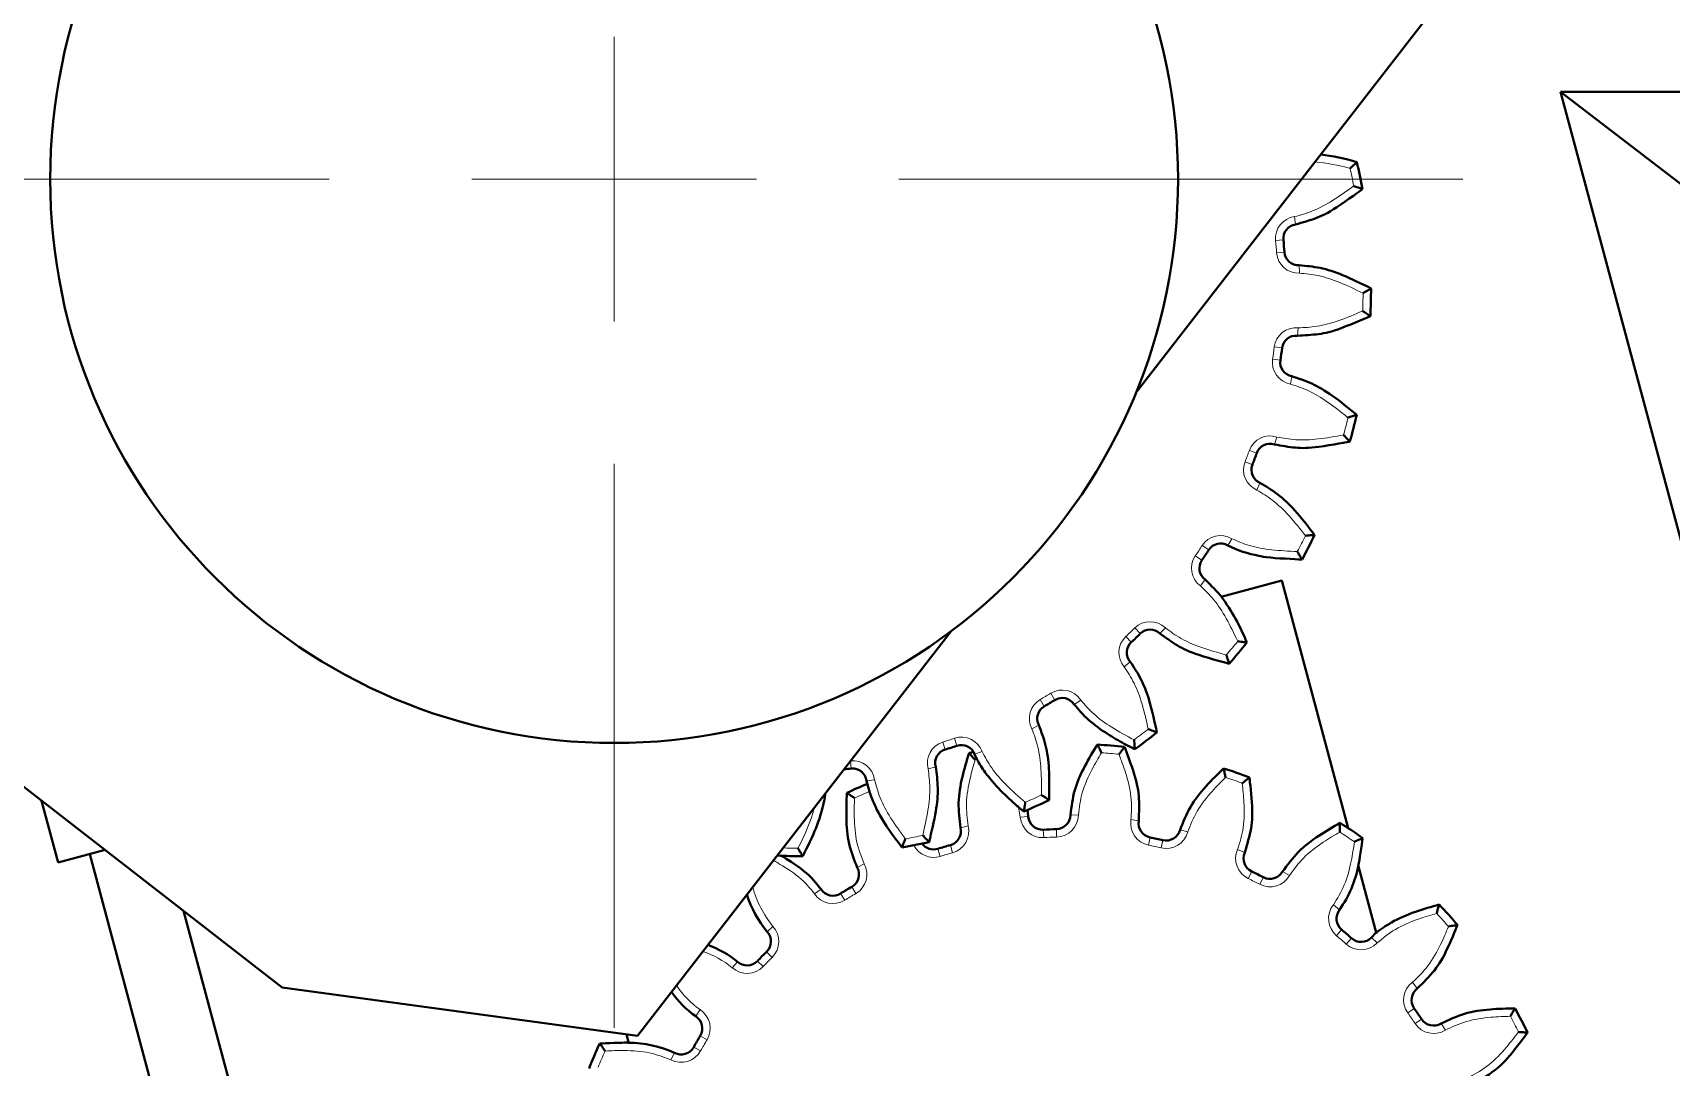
# Model space of a CAD drawing. Header units: inches. Extents: x 0 to 11, y 0 to 8.5.
# Drawn here: x 1.655 to 2.173, y 6.449 to 6.776 of the extents above; entities that cross this region are included whole.
import ezdxf

# ---------------------------------------------------------------- set-up
doc = ezdxf.new("R2010")
doc.units = ezdxf.units.IN
doc.header["$LTSCALE"] = 0.5
doc.header["$MEASUREMENT"] = 0
doc.linetypes.add('CENTER', pattern=[0.72, 0.45, -0.09, 0.09, -0.09])
for name, color, linetype, lineweight in [('CENTERMARKS', 7, 'Continuous', 13), ('TANGENT_LINES', 7, 'Continuous', 15), ('Visible', 7, 'Continuous', 40)]:
    doc.layers.add(name, color=color, linetype=linetype, lineweight=lineweight)

msp = doc.modelspace()

# ---------------------------------------------------------------- linework, layer by layer
at = {"layer": 'CENTERMARKS', "linetype": 'Continuous'}
for p, q in [((1.838595197820551, 6.685043078998364), (1.838595197820551, 6.775043078998364)), ((1.793595197820551, 6.730043078998364), (1.883595197820551, 6.730043078998364))]:
    msp.add_line(p, q, dxfattribs=at)
at = {"layer": 'CENTERMARKS', "linetype": 'CENTER'}
for p, q in [((1.748595197820551, 6.730043078998364), (1.570445597820551, 6.730043078998364)), ((1.928595197820551, 6.730043078998364), (2.106744797820551, 6.730043078998364)), ((1.838595197820551, 6.640043078998364), (1.838595197820551, 6.461893478998364))]:
    msp.add_line(p, q, dxfattribs=at)
at = {"layer": 'TANGENT_LINES'}
for p, q in [((2.053561206321502, 6.718181689866039), (2.053886278153136, 6.715702914300508)), ((2.047554629361021, 6.710601701403776), (2.050042092874115, 6.710851751940731)), ((2.047891409609356, 6.70675458969961), (2.050384484456548, 6.706940540785379)), ((2.055123652196796, 6.700333541574373), (2.05501309084449, 6.702831095615305)), ((2.054693729451925, 6.683058138919272), (2.054459071600139, 6.680569176144823)), ((2.04662331737941, 6.673179188471453), (2.049095263644372, 6.672805716031849)), ((2.047151043804484, 6.677004785708523), (2.049631782892951, 6.67669505425234)), ((2.05224541491977, 6.66530980405354), (2.052693383629193, 6.667769341415601)), ((2.047982132502429, 6.648563198621621), (2.047199511691757, 6.646188855624768)), ((2.039281559921902, 6.644340021068973), (2.041631179969184, 6.643486038848192)), ((2.037915789229968, 6.640727769718769), (2.040242653205025, 6.6398136012214)), ((2.041645826276739, 6.631804652802582), (2.042629862026246, 6.634102842012306)), ((2.03247162307508, 6.614285925570934), (2.03376296296925, 6.616426589317935)), ((2.02427055999122, 6.609618558753699), (2.022205456981914, 6.61102758308314)), ((2.026441467741019, 6.612889944429423), (2.024340786495253, 6.614245355180332)), ((2.025327153030427, 6.603519776264558), (2.023856393902292, 6.60149817601055)), ((2.001979891450347, 6.583734694141595), (2.000280102294798, 6.585567919939657)), ((2.004824321806292, 6.586440986928351), (2.003077916291383, 6.588229860254637)), ((2.011013923583654, 6.586460132111254), (2.012749229386864, 6.588259774789495)), ((2.001652886720607, 6.57755370679271), (1.999769154217883, 6.575910066972621)), ((1.974488394780773, 6.563459932438346), (1.973239154004942, 6.56562543410863)), ((1.977863716127508, 6.565465427515312), (1.976559158408331, 6.56759806183871)), ((1.98390239186953, 6.564106776720191), (1.9859946481028, 6.565475156731131)), ((1.946911568051089, 6.551015068325582), (1.946114274099041, 6.55338452445601)), ((1.972794189664687, 6.557506680744944), (1.970591942000844, 6.556323420322595)), ((1.943174608420002, 6.549810934855783), (1.942438558172765, 6.552200125102194)), ((1.95249651334075, 6.548346749976536), (1.954840805540044, 6.549215251032571)), ((1.913519947526501, 6.54381451070838), (1.913278737126354, 6.546214033927383)), ((1.940198157436477, 6.544383939716386), (1.937787824505165, 6.54372039231022)), ((1.918371109886277, 6.539970325429358), (1.920849885451809, 6.540295397260993)), ((1.966923953277172, 6.528433406340729), (1.966246908045963, 6.53225431859761)), ((1.96941462691271, 6.528649148875329), (1.966923953277172, 6.528433406340729)), ((1.982763121685153, 6.52916116773785), (1.985263003430528, 6.529136851917127)), ((2.004348269305448, 6.527271445241713), (2.001882191775612, 6.527681886000947)), ((1.948037661522879, 6.525111494338165), (1.950465051984975, 6.525709637752847)), ((1.974187682126845, 6.524501840618939), (1.974321773652348, 6.522005439316506)), ((1.978321787015572, 6.524660415778067), (1.978379321043136, 6.522161077898613)), ((2.017404730481596, 6.524447742431352), (2.019820026746268, 6.523802495227668)), ((1.940890362702893, 6.518465923452452), (1.941641071254765, 6.516081298393844)), ((1.944855151046023, 6.519647626759664), (1.945532437591541, 6.517241118306477)), ((2.007939976590676, 6.522067421737929), (2.007449025626108, 6.519616102266625)), ((2.011983637010668, 6.521192904888529), (2.01141780344573, 6.518757780173696)), ((2.037841786122752, 6.51724938111626), (2.035555257419417, 6.518260215666929)), ((1.915410278368081, 6.512553178105657), (1.917612655676845, 6.513736197205181)), ((2.040026465300968, 6.511315630300884), (2.038941320101024, 6.509063418078415)), ((2.043725603196494, 6.509462970552852), (2.042571955442929, 6.507245066844235)), ((2.049785828228603, 6.511267380265445), (2.051964777065423, 6.51004174493366)), ((1.903959570198688, 6.505673806155769), (1.901880911012761, 6.504284858356621)), ((1.910140211357201, 6.504338929112593), (1.911460367156216, 6.502215915060278)), ((1.913686560921664, 6.506469509803093), (1.914941043580596, 6.504307040552805)), ((2.067790656522453, 6.499212679646544), (2.065827347653315, 6.500760393536241)), ((1.886931070699494, 6.492275304235469), (1.88877005138884, 6.493968865578973)), ((2.068431036166202, 6.492922040906117), (2.06681988039468, 6.491010450709477)), ((2.071553221098808, 6.490207647685026), (2.069884247087793, 6.488346324029518)), ((2.077871791465383, 6.490448251868991), (2.079677481505321, 6.488719239584573)), ((1.877550937817605, 6.482764385083064), (1.875883000803838, 6.48090213211472)), ((1.883869373189966, 6.483008508609182), (1.885676025992077, 6.481280502343967)), ((1.886774453790063, 6.48595409446246), (1.888527308803284, 6.484171540311073)), ((2.092313082833098, 6.474294653120258), (2.090796355714948, 6.476281997793199)), ((1.864389491874135, 6.46555200611967), (1.865749526024055, 6.467649697019458)), ((2.091368925534211, 6.46804239042219), (2.089332994033651, 6.466591534493771)), ((2.093717979141989, 6.464636819036962), (2.091638546648692, 6.463249029245307)), ((2.099897875828821, 6.463298499646541), (2.101216848925804, 6.461174750610183)), ((1.863728541580618, 6.45581493071025), (1.865908172745865, 6.454590509220941)), ((1.865809816318108, 6.459390439734038), (1.867950905358587, 6.458099805114658)), ((1.857669322526435, 6.454007145793805), (1.856516910301647, 6.451788599859154))]:
    msp.add_line(p, q, dxfattribs=at)
for centre, radius, start, end in [((2.053671045694466, 6.669404636952462), 0.0663619490492992, 74.7420327041299, 84.60280180796653), ((1.898262399584134, 6.69559420399836), 0.1769642857142857, 10.5185602158243, 12.34454154845336), ((2.054464173619766, 6.711296278527386), 0.006944367447376505, 97.47125266909305, 185.7403345350367), ((1.898262399584134, 6.695594203998359), 0.1500446428571432, 4.265624372097387, 5.740334535038141), ((2.054816540734441, 6.707271114766338), 0.006944367447376505, 184.2656243720996, 272.5347062380363), ((1.898262399584134, 6.69559420399836), 0.1769642857142857, 357.6614173586814, 359.4873986913104), ((2.054041909313039, 6.676144430091825), 0.006944367447376505, 84.61410981195064, 172.8831916778944), ((2.053489758649035, 6.672141776530624), 0.006944367447376505, 171.4084815149565, 259.6775633808933), ((1.898262399584134, 6.695594203998359), 0.1500446428571432, 351.4084815149544, 352.8831916778951), ((1.898262399584134, 6.69559420399836), 0.1769642857142857, 344.8042745015385, 346.6302558341675), ((2.045808209909922, 6.641967874535121), 0.006944367447376505, 71.75696695480909, 160.0260488207493), ((1.898262399584134, 6.69559420399836), 0.1500446428571432, 338.5513386578112, 340.026048820752), ((2.044379228607112, 6.63818844093695), 0.006944367447376505, 158.5513386578046, 246.8204205237555), ((2.030175947479419, 6.610480367061754), 0.006944367447376505, 58.89982409766517, 147.1689059636077), ((1.898262399584134, 6.69559420399836), 0.1769642857142857, 331.9471316443954, 333.7731129770245), ((2.027941790627234, 6.607113670008767), 0.006944367447376505, 145.6941958006698, 233.9632776666097), ((1.898262399584134, 6.69559420399836), 0.1500446428571432, 325.6941958006683, 327.1689059636089), ((2.007928988934442, 6.58326082277682), 0.006944367447376505, 46.04268124052829, 134.3117631064636), ((2.005001686486475, 6.580475682517355), 0.006944367447376505, 132.8370529435182, 221.1061348094621), ((1.898262399584134, 6.69559420399836), 0.1500446428571432, 312.8370529435251, 314.3117631064658), ((1.898262399584134, 6.69559420399836), 0.1769642857142857, 319.0899887872522, 320.9159701198816), ((1.976709228795986, 6.559610218386085), 0.006944367447376505, 119.9799100863803, 208.2489919523266), ((1.898262399584134, 6.69559420399836), 0.1500446428571432, 299.979910086382, 301.4546202493226), ((1.980182889671642, 6.561674143289685), 0.006944367447376505, 33.18553838337898, 121.4546202493265), ((1.898262399584134, 6.69559420399836), 0.1500446428571432, 287.1227672292387, 288.5974773921797), ((1.948328954965679, 6.546802774847956), 0.006944367447376505, 20.32839552623803, 108.5974773921805), ((1.898262399584134, 6.69559420399836), 0.1769642857142857, 306.2328459301092, 308.0588272627384), ((1.944483119523384, 6.545563559113089), 0.006944367447376505, 107.1227672292378, 195.3918490951804), ((1.981428624503984, 6.389696170287566), 0.1595, 83.99679638105479, 85.99652964295636), ((1.913964474113157, 6.53939242996273), 0.006944367447376505, 7.471252669088947, 95.74033453503628), ((1.981428624503984, 6.389696170287566), 0.1595, 69.59679638105476, 71.59652964295636), ((1.981428624503984, 6.389696170287566), 0.1595, 112.796796381055, 114.7965296429565), ((1.898262399584134, 6.69559420399836), 0.1769642857142857, 293.375703072966, 295.201684405595), ((1.840180781932202, 6.548978546845664), 0.06413018141424119, 331.7627073307264, 344.0204523787705), ((1.973943840786496, 6.529041470079894), 0.007046173582480076, 184.9506123720653, 273.0746268204727), ((1.978217163145092, 6.529205385314573), 0.007046173582480076, 271.3186992035377, 359.4427136519502), ((2.008832755912842, 6.526525071266992), 0.007046173582480076, 170.5506123720647, 258.6746268204731), ((1.898262399584134, 6.69559420399836), 0.1769642857142857, 280.5185602158231, 282.3445415484521), ((1.943623526165622, 6.524023788822022), 0.007046173582480076, 285.7186992035378, 13.84271365194814), ((2.01301258805267, 6.525621104747976), 0.007046173582480076, 256.9186992035394, 345.0427136519485), ((1.981428624503984, 6.389696170287566), 0.1595, 55.19679638105463, 57.19652964295615), ((1.898262399584134, 6.69559420399836), 0.1769642857142857, 267.9660756659418, 269.4873986913092), ((1.939525222148228, 6.52280229123068), 0.007046173582480076, 207.2529998053517, 287.4746268204738), ((1.981428624503981, 6.389696170287577), 0.1324999999999882, 105.7186992035376, 107.4746268204735), ((1.981428624503984, 6.389696170287578), 0.1324999999999882, 91.3186992035376, 93.07462682047347), ((1.981428624503987, 6.389696170287578), 0.1324999999999882, 76.91869920353744, 78.67462682047346), ((2.041999768677424, 6.515411209384054), 0.007046173582480076, 156.1506123720559, 244.2746268204728), ((1.911405322552177, 6.510401894034526), 0.007046173582480076, 300.1186992035359, 28.24271365194852), ((1.98142862450399, 6.389696170287577), 0.1324999999999882, 62.51869920353764, 64.27462682047334), ((2.045823476372791, 6.51349616065229), 0.007046173582480076, 242.5186992035384, 330.6427136519587), ((1.914686614696058, 6.515155865675429), 0.03347472519296091, 195.1506244265703, 219.2662762813274), ((1.907739548389906, 6.508199565272541), 0.007046173582480076, 213.7506123720643, 301.8746268204739), ((1.981428624503978, 6.389696170287576), 0.1324999999999882, 120.1186992035376, 121.8746268204738), ((2.071360873688505, 6.496398209247113), 0.007046173582480076, 141.7506123720607, 229.874626820468), ((1.981428624503984, 6.389696170287566), 0.1595, 40.79679638105458, 42.79652964295619), ((1.883586940528055, 6.48919561469941), 0.007046173582480076, 314.518699203539, 42.6427136519523), ((1.856806162816912, 6.457458607790689), 0.03022456915012712, 50.86351226280097, 71.11887169934556), ((1.981428624503992, 6.389696170287575), 0.1324999999999882, 48.11869920353726, 49.87462682047341), ((2.074588199322297, 6.493592407857474), 0.007046173582480076, 228.1186992035369, 316.242713651945), ((1.880584030293296, 6.486150835182495), 0.007046173582480076, 228.1506123720543, 316.2746268204719), ((1.981428624503976, 6.389696170287574), 0.1324999999999882, 134.5186992035376, 136.2746268204736), ((2.095071204735644, 6.470680727579695), 0.007046173582480076, 127.350612372062, 215.4746268204687), ((1.883438629399331, 6.492274297855072), 0.03031955383139055, 213.9416306235806, 234.3083902971583), ((1.861916311344683, 6.461737419338539), 0.007046173582480076, 328.9186992035409, 57.04271365195326), ((1.981428624503994, 6.389696170287572), 0.1324999999999882, 33.71869920353753, 35.4746268204735), ((1.981428624503984, 6.389696170287566), 0.1595, 26.39679638105441, 28.39652964295605), ((2.097499363569018, 6.467160472352506), 0.007046173582480076, 213.7186992035375, 301.842713651951), ((1.981428624503974, 6.389696170287571), 0.1324999999999882, 148.9186992035376, 150.6746268204733), ((1.981428624503984, 6.389696170287566), 0.1595, 155.9967963810549, 157.9965296429564), ((1.859764948931418, 6.458041503761658), 0.007046173582480076, 242.5506123720578, 330.6746268204694)]:
    msp.add_arc(centre, radius, start, end, dxfattribs=at)
for points, knots in [([(2.053561206321502, 6.718181689866039), (2.055461373327089, 6.718701634814167), (2.059428978475409, 6.719787295309779), (2.065734095753786, 6.72319356752732), (2.070032178054662, 6.726296499261114), (2.072252946148542, 6.727899747246964)], [0, 0, 0, 0, 0.3075791287896145, 0.6422343569346125, 1, 1, 1, 1]), ([(2.07521960311955, 6.69401099987574), (2.072754048303367, 6.695204002172142), (2.067982204927871, 6.697512942970241), (2.061181148612546, 6.699771886818615), (2.05708525781538, 6.7001516603071), (2.055123652196796, 6.700333541574373)], [0, 0, 0, 0, 0.357765643064258, 0.692420871209629, 1, 1, 1, 1]), ([(2.054693729451925, 6.683058138919272), (2.056661953938954, 6.683142220825245), (2.060771665130033, 6.683317786342401), (2.067676666829476, 6.685235635618296), (2.072557454500831, 6.687304357087343), (2.075079299541191, 6.688373240908539)], [0, 0, 0, 0, 0.3075791287905014, 0.6422343569359344, 1, 1, 1, 1]), ([(2.070430620512441, 6.654674011907538), (2.068292350288329, 6.656385740706021), (2.064153934651829, 6.659698626582281), (2.0580260573126, 6.663414311395279), (2.054117366600553, 6.664695984615073), (2.05224541491977, 6.66530980405354)], [0, 0, 0, 0, 0.3577656430648957, 0.6924208712100292, 1, 1, 1, 1]), ([(2.047982132502429, 6.648563198621621), (2.049919719476514, 6.648207201267574), (2.053965458630542, 6.647463868218137), (2.061124099133045, 6.647797125581431), (2.066342849100682, 6.648727902453064), (2.069039315246918, 6.649208823811555)], [0, 0, 0, 0, 0.3075791287901339, 0.6422343569354136, 1, 1, 1, 1]), ([(2.057008404396106, 6.617388933238612), (2.05530464056175, 6.619533555309658), (2.052007170104793, 6.62368426433283), (2.046859749099227, 6.628670370158588), (2.043334256545861, 6.630789674662653), (2.041645826276739, 6.631804652802582)], [0, 0, 0, 0, 0.357765643064849, 0.6924208712100193, 1, 1, 1, 1]), ([(2.03376296296925, 6.616426589317935), (2.03557275372886, 6.615648363897716), (2.039351650591131, 6.614023406104673), (2.046404965770027, 6.612755360639615), (2.05169998811895, 6.612501519874901), (2.054435863299016, 6.612370363365616)], [0, 0, 0, 0, 0.3075791287903031, 0.6422343569356472, 1, 1, 1, 1]), ([(2.035626000732909, 6.584025393402351), (2.034442177121266, 6.586495368440149), (2.032151000781607, 6.591275766727948), (2.028242149292681, 6.597282269400205), (2.025276637815792, 6.600132934411269), (2.023856393902292, 6.60149817601055)], [0, 0, 0, 0, 0.3577656430643126, 0.6924208712096707, 1, 1, 1, 1]), ([(2.012749229386864, 6.588259774789495), (2.014340473466278, 6.587098344775261), (2.017663038368813, 6.58467324440759), (2.024257345548949, 6.581867481208693), (2.029363125748503, 6.580441751443521), (2.032001221756857, 6.579705093801498)], [0, 0, 0, 0, 0.3075791287901951, 0.6422343569354901, 1, 1, 1, 1]), ([(2.007355612527666, 6.556256379600155), (2.006751090997835, 6.558927852742602), (2.005581097924253, 6.564098231163687), (2.003106822087567, 6.570823939557475), (2.000849994815513, 6.574263020828534), (1.999769154217883, 6.575910066972621)], [0, 0, 0, 0, 0.3577656430644944, 0.6924208712098037, 1, 1, 1, 1]), ([(1.9859946481028, 6.565475156731131), (1.987287553879425, 6.563988761073504), (1.989987179544191, 6.560885122789974), (1.995791812628131, 6.556682334539879), (2.000452325539222, 6.554156207818005), (2.00286035722627, 6.552850988133431)], [0, 0, 0, 0, 0.3075791287903281, 0.642234356935688, 1, 1, 1, 1]), ([(1.973614835091848, 6.53547434613737), (1.973619928877598, 6.538213358565997), (1.973629787408271, 6.543514452756709), (1.972714157745953, 6.550622111769056), (1.971279181421841, 6.55447715940483), (1.970591942000844, 6.556323420322595)], [0, 0, 0, 0, 0.3577656430643423, 0.6924208712097001, 1, 1, 1, 1]), ([(1.954840805540044, 6.549215251032571), (1.955770541319531, 6.547478423816475), (1.957711857243037, 6.543851877000296), (1.962435747689906, 6.538462809051177), (1.966417295734576, 6.534962955914617), (1.968474514336472, 6.533154623352594)], [0, 0, 0, 0, 0.3075791287900776, 0.6422343569353088, 1, 1, 1, 1]), ([(1.992564419293064, 6.548806962110167), (1.991561628302213, 6.547107286139665), (1.989424938739518, 6.543485714008218), (1.986126949627008, 6.536255497553655), (1.985546475554073, 6.531472573289095), (1.985263003430528, 6.529136851917127)], [0, 0, 0, 0, 0.3115289303550871, 0.6637879877657695, 1, 1, 1, 1]), ([(2.001882191775612, 6.527681886000947), (2.002008893661422, 6.530031332191953), (2.002268344780583, 6.534842361165742), (2.000276869568165, 6.542535656210417), (1.998801979193058, 6.546473412598514), (1.998109783749007, 6.548321480141453)], [0, 0, 0, 0, 0.3362120122342861, 0.6884710696450106, 1, 1, 1, 1]), ([(1.936095571895305, 6.522721390950035), (1.936710025572949, 6.525390597144564), (1.937899241359985, 6.530556588106754), (1.938588171366636, 6.53768979003577), (1.938047001695298, 6.541767495850514), (1.937787824505165, 6.54372039231022)], [0, 0, 0, 0, 0.3577656430649406, 0.6924208712100834, 1, 1, 1, 1]), ([(1.952645322957398, 6.546577563550368), (1.952096728714849, 6.544681902047602), (1.950927815548594, 6.540642735178021), (1.949531520542892, 6.532819492728553), (1.950158748026046, 6.528042474793244), (1.950465051984975, 6.525709637752847)], [0, 0, 0, 0, 0.3115289303549248, 0.6637879877656626, 1, 1, 1, 1]), ([(1.920849885451809, 6.540295397260993), (1.921369830399939, 6.5383952302554), (1.922455490895555, 6.534427625107071), (1.925861763113104, 6.528122507828688), (1.928964694846889, 6.523824425527825), (1.930567942832733, 6.521603657433953)], [0, 0, 0, 0, 0.3075791287900322, 0.6422343569352218, 1, 1, 1, 1]), ([(2.031783812687545, 6.541038844451193), (2.030389833994353, 6.539641950905154), (2.027419624098638, 6.536665530208074), (2.022427165664413, 6.530482640839131), (2.020675463356225, 6.525994338967226), (2.019820026746268, 6.523802495227668)], [0, 0, 0, 0, 0.3115289303551351, 0.6637879877657932, 1, 1, 1, 1]), ([(2.035555257419417, 6.518260215666929), (2.036262262240637, 6.520504340207829), (2.037710016478431, 6.525099698989994), (2.037694351798463, 6.533046554769726), (2.037245078008464, 6.537227389620831), (2.037034224865872, 6.53918953873043)], [0, 0, 0, 0, 0.3362120122342374, 0.6884710696449191, 1, 1, 1, 1]), ([(1.914534787315482, 6.534490730082462), (1.914474860015082, 6.5325181944314), (1.914347170358462, 6.528315228533106), (1.914940303809994, 6.520390523183713), (1.91673582183969, 6.51591956918318), (1.917612655676845, 6.513736197205181)], [0, 0, 0, 0, 0.3115289303552097, 0.66378798776584, 1, 1, 1, 1]), ([(2.067839204415025, 6.523761309975098), (2.066141626827481, 6.522754970812436), (2.062524525810164, 6.520610721008631), (2.056151292578623, 6.515863652403434), (2.053338427933515, 6.511951989437613), (2.051964777065423, 6.51004174493366)], [0, 0, 0, 0, 0.3115289303550709, 0.6637879877657523, 1, 1, 1, 1]), ([(2.065827347653315, 6.500760393536241), (2.067070231696845, 6.502758189828818), (2.069615321330043, 6.506849135126528), (2.071576451451979, 6.514550221466187), (2.072181023771626, 6.51871143755057), (2.072464761608907, 6.52066437918199)], [0, 0, 0, 0, 0.3362120122342059, 0.6884710696448778, 1, 1, 1, 1]), ([(1.90188091101276, 6.504284858356621), (1.900453244991894, 6.506038453806875), (1.897529771954896, 6.509629341970975), (1.890620955366232, 6.513864148771372), (1.889324434034148, 6.51456354029975), (1.888906121135062, 6.514789193739144)], [0, 0, 0, 0, 0.3926513330488126, 0.8040435006030896, 1, 1, 1, 1]), ([(2.09846510161081, 6.498059969715341), (2.096570590171995, 6.497507416926702), (2.092533873792757, 6.496330069117343), (2.085180319446951, 6.493317097054854), (2.08148303509557, 6.490227857165352), (2.079677481505321, 6.488719239584573)], [0, 0, 0, 0, 0.3115289303551216, 0.6637879877657937, 1, 1, 1, 1]), ([(2.090796355714949, 6.476281997793199), (2.092497024005327, 6.477907936949011), (2.095979531692091, 6.481237419623767), (2.099794231597837, 6.488208848946019), (2.101414662524824, 6.492088981753213), (2.102175163050147, 6.493910005401334)], [0, 0, 0, 0, 0.3362120122342607, 0.6884710696449333, 1, 1, 1, 1]), ([(2.121737166519921, 6.46554973340336), (2.119764760351059, 6.465485685912602), (2.115562070346015, 6.465349217190535), (2.107690245749972, 6.464259657786376), (2.103340855665774, 6.462186949276878), (2.101216848925804, 6.461174750610183)], [0, 0, 0, 0, 0.311528930355086, 0.6637879877657599, 1, 1, 1, 1]), ([(2.108893386998218, 6.44636309606758), (2.110944980292139, 6.447515014349679), (2.115146087266741, 6.449873830760044), (2.120574665331735, 6.455677562521448), (2.123109137231393, 6.459032809037049), (2.124298615399827, 6.460607493088806)], [0, 0, 0, 0, 0.3362120122342062, 0.6884710696448649, 1, 1, 1, 1]), ([(1.856516910301647, 6.451788599859154), (1.85432160722794, 6.452635119313671), (1.849826221577362, 6.45436856170454), (1.84189406350883, 6.454851915138273), (1.8376932684456, 6.454666044679839), (1.835721751610693, 6.454578811969744)], [0, 0, 0, 0, 0.3362120122343238, 0.6884710696450294, 1, 1, 1, 1])]:
    msp.add_open_spline(points, degree=3, knots=knots, dxfattribs=at)
at = {"layer": 'Visible'}
for p, q in [((2.003466251846857, 6.662553705579914), (2.193526905003807, 6.907727264812259)), ((2.663930457252226, 6.757614354170519), (2.137626091331839, 6.757614354170519)), ((2.273843684752642, 6.249243374639325), (2.137626091331839, 6.757614354170519)), ((2.137626091331839, 6.757614354170519), (2.309310180090318, 6.625876519459563)), ((1.423035054114892, 6.715579444031463), (1.733767775613232, 6.474696764063338)), ((2.0495753384255, 6.603261324517137), (2.03037993710186, 6.598117932234077)), ((2.070551320048611, 6.524977895361056), (2.0495753384255, 6.603261324517137)), ((1.845951188998739, 6.459363155880558), (1.94505006460531, 6.587198263488668)), ((1.953270951401465, 6.546616035932261), (1.95249651334075, 6.548346749976536)), ((2.003114755342724, 6.549945951901696), (1.999781407789097, 6.551629310498759)), ((1.919341184832639, 6.536188953469734), (1.918371109886278, 6.539970325429358)), ((1.657715836829646, 6.533652881535053), (1.662947839277067, 6.514126782575953)), ((1.968076102785548, 6.530265813537906), (1.96587550341614, 6.532069319329748)), ((1.969173598554752, 6.530839063034441), (1.96941462691271, 6.528649148875329)), ((1.662947839277067, 6.514126782575953), (1.677778007495396, 6.518100514173672)), ((1.78925027649219, 6.082662137206305), (1.672923456136309, 6.516799741057389)), ((2.079480919090971, 6.49165217804375), (2.073680375559102, 6.513300101216202)), ((1.803269776060424, 6.123153475826088), (1.702599967164926, 6.498858317412335)), ((2.077871791465383, 6.490448251868991), (2.079284409522304, 6.491875960620624)), ((1.733767775613232, 6.474696764063338), (1.845951188998739, 6.459363155880558)), ((1.842464488740975, 6.459839729858741), (1.843196254860585, 6.4571087415211))]:
    msp.add_line(p, q, dxfattribs=at)
msp.add_circle((1.838595197820551, 6.730043078998364), 0.1781496, dxfattribs=at)
for centre, radius, start, end in [((2.053282172799115, 6.667241627624812), 0.07105840666601662, 73.68146184491397, 83.16768223273786), ((1.898262399584134, 6.69559420399836), 0.1794642857142857, 10.03587432863347, 12.82722743564424), ((2.054464173619766, 6.711296278527386), 0.004444367447376503, 97.4712526690971, 185.7403345350329), ((1.898262399584134, 6.695594203998359), 0.1525446428571432, 4.265624372097474, 5.740334535037877), ((2.054816540734441, 6.707271114766338), 0.004444367447376503, 184.2656243720978, 272.5347062380378), ((1.898262399584134, 6.69559420399836), 0.1794642857142857, 357.1787314714906, 359.9700845785013), ((2.054041909313039, 6.676144430091825), 0.004444367447376503, 84.61410981195162, 172.8831916778987), ((2.053489758649035, 6.672141776530624), 0.004444367447376503, 171.4084815149616, 259.6775633808909), ((1.898262399584134, 6.695594203998359), 0.1525446428571432, 351.4084815149546, 352.8831916778953), ((1.898262399584134, 6.69559420399836), 0.1794642857142857, 344.3215886143476, 347.1129417213584), ((1.898262399584134, 6.69559420399836), 0.1525446428571432, 338.5513386578112, 340.0260488207519), ((2.045808209909922, 6.641967874535121), 0.004444367447376503, 71.75696695480737, 160.0260488207493), ((2.044379228607112, 6.63818844093695), 0.004444367447376503, 158.5513386578123, 246.8204205237558), ((1.898262399584134, 6.69559420399836), 0.1794642857142857, 331.4644457572047, 334.2557988642155), ((1.898262399584134, 6.69559420399836), 0.1525446428571432, 325.6941958006683, 327.1689059636089), ((2.030175947479419, 6.610480367061754), 0.004444367447376503, 58.89982409766209, 147.1689059636128), ((2.048480457109198, 6.646291706453412), 0.03578620931349274, 243.4264374232672, 260.0369688066516), ((2.027941790627234, 6.607113670008767), 0.004444367447376503, 145.6941958006706, 233.9632776666112), ((1.976726199854419, 6.558679393805408), 0.06663484758916215, 21.98661007428437, 36.31849611393984), ((1.898262399584134, 6.69559420399836), 0.1525446428571432, 312.837052943525, 314.3117631064658), ((2.007928988934442, 6.58326082277682), 0.004444367447376503, 46.04268124052133, 134.3117631064611), ((2.005001686486475, 6.580475682517355), 0.004444367447376503, 132.8370529435134, 221.1061348094605), ((1.898262399584134, 6.69559420399836), 0.1794642857142857, 318.6073029000616, 321.3986560070724), ((1.898262399584134, 6.69559420399836), 0.1525446428571432, 299.9799100863821, 301.4546202493227), ((1.980182889671642, 6.561674143289685), 0.004444367447376503, 33.18553838338122, 121.4546202493266), ((1.976709228795986, 6.559610218386085), 0.004444367447376503, 119.9799100863717, 208.2489919523228), ((1.898262399584134, 6.69559420399836), 0.1794642857142857, 305.7501600429185, 308.5415131499291), ((1.944483119523384, 6.545563559113089), 0.004444367447376503, 107.1227672292387, 195.3918490951895), ((1.898262399584134, 6.69559420399836), 0.1525446428571432, 287.1227672292389, 288.5974773921797), ((1.948328954965679, 6.546802774847956), 0.004444367447376503, 20.32839552623579, 108.5974773921791), ((1.981428624503984, 6.389696170287566), 0.162, 100.4039976408201, 100.9237486523752), ((1.981428624503984, 6.389696170287566), 0.162, 83.46957737163589, 86.52374865237525), ((1.898262399584134, 6.69559420399836), 0.1525446428571432, 274.8860699570069, 275.7403345350367), ((1.913964474113157, 6.53939242996273), 0.004444367447376503, 7.471252669085373, 95.74033453503579), ((1.981428624503984, 6.389696170287566), 0.162, 69.06957737163582, 72.12374865237513), ((1.981428624503984, 6.389696170287566), 0.162, 112.7973161679195, 115.3237486523754), ((1.898262399584134, 6.69559420399836), 0.1794642857142857, 292.8930171857751, 295.684370292786), ((1.973943840786496, 6.529041470079894), 0.004546173582480075, 184.9506123720639, 273.0746268204721), ((1.978217163145092, 6.529205385314573), 0.004546173582480075, 271.3186992035369, 359.442713651952), ((1.943623526165622, 6.524023788822022), 0.004546173582480075, 285.7186992035372, 13.84271365194173), ((1.981428624503984, 6.389696170287578), 0.1349999999999882, 91.31869920353763, 93.07462682047348), ((2.008832755912842, 6.526525071266992), 0.004546173582480075, 170.5506123720658, 258.6746268204706), ((2.01301258805267, 6.525621104747976), 0.004546173582480075, 256.9186992035433, 345.0427136519511), ((1.981428624503984, 6.389696170287566), 0.162, 54.66957737163585, 57.72374865237514), ((1.898262399584134, 6.69559420399836), 0.1794642857142857, 280.0358743286322, 282.827227435643), ((1.939525222148228, 6.52280229123068), 0.004546173582480075, 216.275321978012, 287.4746268204807), ((1.981428624503981, 6.389696170287577), 0.1349999999999882, 105.7186992035375, 107.4746268204735), ((1.981428624503987, 6.389696170287578), 0.1349999999999882, 76.91869920353743, 78.67462682047336), ((2.041999768677424, 6.515411209384054), 0.004546173582480075, 156.1506123720509, 244.2746268204717), ((1.898262399584134, 6.69559420399836), 0.1794642857142857, 267.3935557264707, 269.9700845785001), ((1.911405322552177, 6.510401894034526), 0.004546173582480075, 300.1186992035368, 28.24271365195211), ((2.03828965703508, 6.519956348764589), 0.03606395401551123, 324.8869765980734, 349.3451859492127), ((1.98142862450399, 6.389696170287577), 0.1349999999999882, 62.51869920353744, 64.27462682047339), ((2.045823476372791, 6.51349616065229), 0.004546173582480075, 242.5186992035391, 330.6427136519563), ((1.913374958135432, 6.51431380440096), 0.03442346107335659, 197.3181541654344, 219.8080354528309), ((1.907739548389906, 6.508199565272541), 0.004546173582480075, 213.7506123720662, 301.8746268204688), ((1.981428624503978, 6.389696170287576), 0.1349999999999882, 120.1186992035375, 121.8746268204735), ((2.071360873688505, 6.496398209247113), 0.004546173582480075, 141.7506123720588, 229.8746268204683), ((1.981428624503984, 6.389696170287566), 0.162, 40.26957737163562, 43.32374865237522), ((1.883586940528055, 6.48919561469941), 0.004546173582480075, 314.5186992035486, 42.64271365195543), ((1.981428624503992, 6.389696170287575), 0.1349999999999882, 48.11869920353721, 49.87462682047345), ((1.857256506605521, 6.458185007837538), 0.0318749074351579, 50.45456679027551, 69.93217709324816), ((2.074588199322297, 6.493592407857474), 0.004546173582480075, 228.118699203534, 316.2427136519426), ((1.880584030293296, 6.486150835182495), 0.004546173582480075, 228.1506123720618, 316.2746268204816), ((1.981428624503976, 6.389696170287574), 0.1349999999999882, 134.5186992035378, 136.2746268204737), ((1.882879170827667, 6.491675288553969), 0.03200459518486141, 215.0802376902369, 234.7096957502821), ((2.095071204735644, 6.470680727579695), 0.004546173582480075, 127.3506123720558, 215.474626820468), ((1.861916311344683, 6.461737419338539), 0.004546173582480075, 328.9186992035448, 57.04271365195567), ((1.981428624503994, 6.389696170287572), 0.1349999999999882, 33.71869920353749, 35.47462682047344), ((1.981428624503984, 6.389696170287566), 0.162, 25.86957737163578, 28.92374865237506), ((2.097499363569018, 6.467160472352506), 0.004546173582480075, 213.7186992035386, 301.8427136519533), ((1.981428624503984, 6.389696170287566), 0.162, 155.469577371636, 158.5237486523756), ((1.842945545652041, 6.421524747186442), 0.0356636485056501, 65.61593664026584, 89.59187381475498), ((1.859764948931418, 6.458041503761658), 0.004546173582480075, 242.5506123720609, 330.6746268204787), ((1.981428624503974, 6.389696170287571), 0.1349999999999882, 148.9186992035376, 150.6746268204734)]:
    msp.add_arc(centre, radius, start, end, dxfattribs=at)
for points, knots in [([(2.071135212632461, 6.733427376309535), (2.071139994532702, 6.733431959524078), (2.071171025948016, 6.73346170159874), (2.071942291449999, 6.734199054409235), (2.072440200022516, 6.734671964315985), (2.072870321508404, 6.735079917971974), (2.073144988369768, 6.735339944465903), (2.073219931408605, 6.73541087181872), (2.07324796785371, 6.735437405982061)], [0, 0, 0, 0, 0.04788845657364332, 0.3107648654220002, 0.5463370267006379, 0.7459575377806571, 0.9049618529379122, 1, 1, 1, 1]), ([(2.074980672559455, 6.726868504047444), (2.074980613307213, 6.726868449917196), (2.074972873508459, 6.72686137917669), (2.066006321635683, 6.72024848220296), (2.060691530673639, 6.717664387464932), (2.05611447520024, 6.71634514597373), (2.053886278153136, 6.715702914300508)], [0, 0, 0, 0, 0.002862413966138728, 0.3739015956678552, 0.6952034722242095, 1, 1, 1, 1]), ([(2.072252946148542, 6.727899747246964), (2.072259133081892, 6.727897382023677), (2.072299282246163, 6.727882033266404), (2.073296438049719, 6.727502270254605), (2.073938968821909, 6.727259966863634), (2.07449380065208, 6.727051179128634), (2.074847916791114, 6.726918297894622), (2.074944529439787, 6.726882060558019), (2.074980672559455, 6.726868504047444)], [0, 0, 0, 0, 0.04788845657359034, 0.3107648654219723, 0.546337026700609, 0.7459575377806528, 0.9049618529379251, 1, 1, 1, 1]), ([(2.055013090844491, 6.702831095615305), (2.057232216971399, 6.702628840464787), (2.06179063939572, 6.702213377638058), (2.068939065372708, 6.699864817593451), (2.074660427928666, 6.697023331095124), (2.077726660836364, 6.695500501642745)], [0, 0, 0, 0, 0.3056681084745546, 0.6278887635878766, 1, 1, 1, 1]), ([(2.07521960311955, 6.69401099987574), (2.075225284988749, 6.694014404106619), (2.075262156615924, 6.694036495345854), (2.076178161317558, 6.694583738462102), (2.076768818636746, 6.694933996449558), (2.077278934307509, 6.695236010820905), (2.077604576035486, 6.695428398781225), (2.077693422916665, 6.695480871442228), (2.077726660836364, 6.695500501642745)], [0, 0, 0, 0, 0.04788845657337993, 0.3107648654218381, 0.546337026700524, 0.7459575377805953, 0.9049618529378867, 1, 1, 1, 1]), ([(2.075079299541191, 6.688373240908539), (2.07508480504351, 6.688369558264152), (2.075120532164604, 6.688345660302737), (2.076008181970218, 6.687753530701813), (2.076580685577603, 6.687374325815215), (2.077075146973613, 6.687047311127604), (2.077390815825413, 6.686838963249575), (2.077476942627289, 6.686782136121842), (2.077509162956093, 6.686760876900547)], [0, 0, 0, 0, 0.04788845657322315, 0.3107648654217733, 0.5463370267004902, 0.7459575377805803, 0.904961852937883, 1, 1, 1, 1]), ([(2.077509162956093, 6.686760876900547), (2.077509093144314, 6.686760837312321), (2.077499974010694, 6.686755666117288), (2.067286724303203, 6.682303813774335), (2.061530171072337, 6.68096715993515), (2.056774313086956, 6.680699485241177), (2.054459071600139, 6.680569176144823)], [0, 0, 0, 0, 0.002862413966155457, 0.3739015956666725, 0.6952034722234024, 1, 1, 1, 1]), ([(2.052693383629193, 6.667769341415602), (2.054811865625973, 6.667078355205655), (2.059163549706721, 6.665658964484179), (2.065610145945267, 6.661778613318551), (2.070555771767363, 6.65773524587978), (2.073206266382337, 6.655568295930808)], [0, 0, 0, 0, 0.3056681084741927, 0.6278887635872952, 1, 1, 1, 1]), ([(2.070430620512441, 6.654674011907538), (2.070436917437951, 6.6546760664524), (2.070477780379639, 6.65468939910923), (2.07149259198028, 6.655019091476294), (2.072146380021786, 6.655229134146416), (2.072710910547634, 6.655410064971438), (2.073071198106223, 6.655525167262477), (2.073169493676127, 6.655556554033336), (2.073206266382337, 6.655568295930808)], [0, 0, 0, 0, 0.04788845657351498, 0.3107648654219275, 0.5463370267005863, 0.7459575377806331, 0.9049618529379022, 1, 1, 1, 1]), ([(2.071049472167959, 6.647096189659095), (2.071049395297299, 6.647096166598011), (2.071039354100247, 6.647093154253763), (2.060091541545122, 6.645025581007345), (2.054181883661725, 6.645003393471904), (2.049485701742515, 6.645800707902034), (2.047199511691757, 6.646188855624768)], [0, 0, 0, 0, 0.002862413966210882, 0.3739015956671776, 0.6952034722237582, 1, 1, 1, 1]), ([(2.069039315246918, 6.649208823811555), (2.06904386324933, 6.649204008409233), (2.069073376820215, 6.649172759587252), (2.069807010160129, 6.64839795524791), (2.070280778881266, 6.647900863782122), (2.070690075484028, 6.647472020023831), (2.070951468094248, 6.647198652934373), (2.071022790291847, 6.647124085564985), (2.071049472167959, 6.647096189659095)], [0, 0, 0, 0, 0.04788845657340329, 0.3107648654218528, 0.5463370267005399, 0.7459575377806112, 0.9049618529379044, 1, 1, 1, 1]), ([(2.042629862026246, 6.634102842012306), (2.044541470359573, 6.632957773676804), (2.0484682044859, 6.630605629238215), (2.053889711731972, 6.625388063961934), (2.057811606490335, 6.620345566909738), (2.059913455945079, 6.617643156383014)], [0, 0, 0, 0, 0.3056681084741948, 0.6278887635873407, 1, 1, 1, 1]), ([(2.057008404396106, 6.617388933238612), (2.057015000623787, 6.617389535074), (2.057057805841463, 6.617393440593338), (2.05812053744997, 6.617489050059257), (2.058804672551411, 6.617548344995503), (2.059395310014505, 6.617599119647132), (2.059772177081087, 6.617631164559392), (2.059874992389397, 6.617639891576358), (2.059913455945079, 6.617643156383014)], [0, 0, 0, 0, 0.04788845657352359, 0.3107648654219307, 0.5463370267005783, 0.7459575377806292, 0.9049618529379061, 1, 1, 1, 1]), ([(2.055925516064491, 6.609863395366686), (2.05592544737089, 6.609863388936437), (2.055916474298715, 6.6098625489879), (2.045325366216746, 6.6103137355638), (2.043127601194733, 6.610843154508351), (2.04228898781827, 6.61104516782834)], [0, 0, 0, 0, 0.004748235851622047, 0.620236270027028, 1, 1, 1, 1]), ([(2.055925516064491, 6.609863395366686), (2.055905710581752, 6.609896529139966), (2.055852769381233, 6.609985097631742), (2.055658760329552, 6.610309776165282), (2.055355152360774, 6.610818944977517), (2.055003875267848, 6.611408996780728), (2.05446104583268, 6.612327623933609), (2.05443922574569, 6.612364656669739), (2.054435863299016, 6.612370363365616)], [0, 0, 0, 0, 0.09503814706211673, 0.2540424622194152, 0.4536629732994908, 0.6892351345781789, 0.952111543426621, 1, 1, 1, 1]), ([(2.025327153030427, 6.603519776264558), (2.027298242050487, 6.601528671082821), (2.029911114037005, 6.598889265709132), (2.030316739401904, 6.598292111189556), (2.0304163705554, 6.598145435959777)], [0, 0, 0, 0, 0.7543764218956712, 1, 1, 1, 1]), ([(2.032895672956857, 6.57692950179975), (2.032895593692956, 6.576929514375361), (2.032885239879832, 6.576931157059096), (2.022124515184977, 6.57981841577854), (2.016790470601245, 6.582362529959206), (2.012905298660225, 6.585118482409366), (2.011013923583654, 6.586460132111253)], [0, 0, 0, 0, 0.002862413966133481, 0.3739015956670606, 0.695203472223677, 1, 1, 1, 1]), ([(2.032895672956857, 6.57692950179975), (2.032883736997096, 6.576966211974673), (2.032851831486515, 6.57706434039483), (2.032734934417334, 6.57742404963504), (2.032552239253851, 6.577988011650869), (2.03234106828938, 6.578641436130249), (2.0320162624935, 6.579657822295374), (2.032003230040677, 6.579698781969627), (2.032001221756857, 6.579705093801498)], [0, 0, 0, 0, 0.09503814706210767, 0.2540424622193924, 0.4536629732994583, 0.6892351345781337, 0.9521115434265828, 1, 1, 1, 1]), ([(2.038514786545856, 6.583626807857883), (2.038476560863993, 6.583632183853079), (2.038374381406157, 6.583646554199079), (2.037999832519959, 6.583699173531306), (2.037412705148307, 6.583781101106119), (2.036732528377617, 6.583875527199448), (2.035675166561672, 6.584018794892523), (2.035632565500363, 6.584024512349725), (2.035626000732909, 6.584025393402351)], [0, 0, 0, 0, 0.09503814706211214, 0.2540424622193667, 0.4536629732994187, 0.6892351345780678, 0.9521115434264895, 1, 1, 1, 1]), ([(2.001652886720607, 6.57755370679271), (2.002878359785605, 6.575692620099407), (2.005395667761999, 6.571869665102171), (2.008016460276655, 6.564816497386407), (2.009362107881632, 6.558571718163714), (2.010083276821407, 6.555224972110364)], [0, 0, 0, 0, 0.3056681084743903, 0.6278887635876602, 1, 1, 1, 1]), ([(1.999781407789097, 6.551629310498759), (1.998034698658955, 6.552613979864748), (1.994373527205159, 6.55467788581908), (1.988261379167456, 6.559013879531356), (1.985329625112726, 6.562439244406999), (1.98390239186953, 6.564106776720191)], [0, 0, 0, 0, 0.3189003963801898, 0.6684278496535212, 1, 1, 1, 1]), ([(1.972794189664688, 6.557506680744944), (1.973574806812214, 6.555419561969689), (1.975178313105502, 6.551132302713904), (1.976163919412613, 6.543672791440438), (1.976086234717681, 6.537285147108989), (1.97604460138896, 6.533861835780577)], [0, 0, 0, 0, 0.3056681084744865, 0.6278887635878009, 1, 1, 1, 1]), ([(2.010083276821407, 6.555224972110364), (2.010047205808668, 6.555238719332565), (2.009950785905985, 6.555275466452378), (2.009597336645305, 6.555410111476056), (2.00904316038314, 6.555620633086609), (2.008401048846653, 6.555864045290902), (2.007402077359884, 6.556239006102611), (2.007361816650041, 6.556254059839173), (2.007355612527666, 6.556256379600155)], [0, 0, 0, 0, 0.09503814706210688, 0.2540424622193961, 0.4536629732994875, 0.6892351345781614, 0.9521115434266332, 1, 1, 1, 1]), ([(1.948037661522879, 6.525111494338165), (1.947701023676554, 6.527725440022292), (1.947020795928555, 6.533007313125718), (1.948456088914789, 6.541223005576534), (1.949977321021033, 6.546267432931653), (1.950729229071867, 6.54876077074946)], [0, 0, 0, 0, 0.3313236010866468, 0.6694895107182262, 1, 1, 1, 1]), ([(1.950729229071867, 6.54876077074946), (1.950754643281343, 6.548731641506399), (1.950822595915698, 6.548653755597544), (1.951071972334267, 6.548368043155392), (1.951462700130407, 6.547921410016904), (1.951915611749196, 6.547404673483337), (1.952612432537109, 6.546614756104054), (1.952640904912581, 6.546582559484369), (1.952645322957398, 6.546577563550368)], [0, 0, 0, 0, 0.09523579449707913, 0.2546419209837202, 0.4547260145565253, 0.6904988570264421, 0.9519748564054524, 1, 1, 1, 1]), ([(1.982763121685153, 6.52916116773785), (1.983087121793043, 6.531776709939616), (1.983741813076708, 6.537061809048707), (1.987175173323033, 6.544662447562783), (1.989903111195067, 6.549170079915637), (1.991251464572398, 6.551398093012653)], [0, 0, 0, 0, 0.3313236010865508, 0.669489510718079, 1, 1, 1, 1]), ([(1.991251464572398, 6.551398093012653), (1.991268836199579, 6.551363558661441), (1.991315284539086, 6.551271220548664), (1.991485772543893, 6.550932466894875), (1.991753151763005, 6.550402695506198), (1.992063327180216, 6.549789558661674), (1.99254181159779, 6.548851165706298), (1.992561382487513, 6.548812899810782), (1.992564419293064, 6.548806962110167)], [0, 0, 0, 0, 0.09523579449710028, 0.2546419209837378, 0.4547260145565412, 0.6904988570264707, 0.9519748564054782, 1, 1, 1, 1]), ([(1.999853007564546, 6.550645050708765), (1.999829899414248, 6.550614060254841), (1.999768112731903, 6.550531197831519), (1.999541355458798, 6.550227221949528), (1.999185989133517, 6.54975197028364), (1.998773991823964, 6.549202057748341), (1.998139728469753, 6.54836108291277), (1.99811380610923, 6.548326799830804), (1.998109783749007, 6.548321480141453)], [0, 0, 0, 0, 0.0952357944971027, 0.2546419209837336, 0.4547260145565429, 0.690498857026466, 0.9519748564054825, 1, 1, 1, 1]), ([(1.999853007564546, 6.550645050708765), (1.999853045012396, 6.550644972565152), (1.999857408016877, 6.550635868145709), (2.003133298410268, 6.54217589562198), (2.004649760494676, 6.535499836409612), (2.004448079295278, 6.529995490481269), (2.004348269305448, 6.527271445241713)], [0, 0, 0, 0, 0.00285310916823045, 0.3324123600704395, 0.6696176155693673, 1, 1, 1, 1]), ([(2.003114755342724, 6.549945951901696), (2.003111287424804, 6.549984397676804), (2.003102017479687, 6.550087165456605), (2.003068094100174, 6.550463868080167), (2.003015472840353, 6.551054343889217), (2.002954996998269, 6.551738375612905), (2.002864501960552, 6.552801554943895), (2.002860910643499, 6.552844387667172), (2.00286035722627, 6.552850988133431)], [0, 0, 0, 0, 0.09503814706211282, 0.254042462219396, 0.4536629732994676, 0.6892351345781441, 0.9521115434266118, 1, 1, 1, 1]), ([(1.940198157436477, 6.544383939716386), (1.940494775263181, 6.542175445709628), (1.941104073372155, 6.537638863276426), (1.940405071055957, 6.530147059488725), (1.938907949496101, 6.523936853207762), (1.93810560156783, 6.520608635728785)], [0, 0, 0, 0, 0.3056681084741346, 0.6278887635872578, 1, 1, 1, 1]), ([(1.96587550341614, 6.532069319329748), (1.964146720225624, 6.533604153246297), (1.960645942665374, 6.536712184469208), (1.955768391083938, 6.542398586981201), (1.954041022857941, 6.545315609307687), (1.953270951401465, 6.546616035932261)], [0, 0, 0, 0, 0.3509357169557837, 0.7106431215604596, 1, 1, 1, 1]), ([(2.017404730481596, 6.524447742431352), (2.018369010425334, 6.526900537014932), (2.020317484079524, 6.531856779915429), (2.025533180934649, 6.538364788421734), (2.029296418203318, 6.542052394653679), (2.031156494905551, 6.543875088772956)], [0, 0, 0, 0, 0.3313236010865301, 0.6694895107180404, 1, 1, 1, 1]), ([(2.031156494905551, 6.543875088772956), (2.031164732427214, 6.543837319233888), (2.031186757951875, 6.543736330860411), (2.031267645154569, 6.543365821132902), (2.031394875376963, 6.542786198978751), (2.031542825130388, 6.542115187466169), (2.031772908241924, 6.541087281615253), (2.03178234793492, 6.541045350830855), (2.031783812687545, 6.541038844451193)], [0, 0, 0, 0, 0.09523579449708704, 0.2546419209837278, 0.4547260145565259, 0.6904988570264748, 0.9519748564055055, 1, 1, 1, 1]), ([(2.039300530601886, 6.541006587921632), (2.039270441424132, 6.540982317853096), (2.039189988837326, 6.540917424428236), (2.03889475983314, 6.540679390748212), (2.038432367711275, 6.540307445998671), (2.037896556368458, 6.539877269541313), (2.037073077626881, 6.539220450358637), (2.037039443809197, 6.539193690971647), (2.037034224865872, 6.53918953873043)], [0, 0, 0, 0, 0.09523579449708901, 0.2546419209837229, 0.4547260145565141, 0.690498857026436, 0.9519748564054463, 1, 1, 1, 1]), ([(2.039300530601886, 6.541006587921632), (2.039300547439717, 6.541006502920143), (2.039302509195347, 6.54099659949769), (2.040371571855741, 6.53198773175529), (2.040180123082961, 6.525144284434835), (2.038615902901471, 6.519863023730338), (2.037841786122752, 6.51724938111626)], [0, 0, 0, 0, 0.002853109168322394, 0.3324123600705774, 0.6696176155694387, 1, 1, 1, 1]), ([(1.905302774657643, 6.53561519049327), (1.905129993111256, 6.534574067155871), (1.90470441536974, 6.532009679188327), (1.902525030022675, 6.524729140678681), (1.899688741138773, 6.519130438591627), (1.898168697228515, 6.51612994274613)], [0, 0, 0, 0, 0.2408053895615514, 0.593127078540017, 1, 1, 1, 1]), ([(1.915410278368081, 6.512553178105657), (1.914434154761491, 6.515001283451386), (1.912461749192938, 6.519948051036682), (1.911808790182114, 6.528262575252345), (1.912027731914635, 6.533526837686908), (1.912135949490815, 6.536128834640568)], [0, 0, 0, 0, 0.3313236010864894, 0.6694895107179768, 1, 1, 1, 1]), ([(1.912135949490815, 6.536128834640568), (1.912167809414337, 6.536106940803129), (1.912252996629613, 6.536048400956293), (1.912565592224421, 6.535833682089295), (1.913055117733162, 6.535498250803688), (1.913622307450827, 6.535110383037907), (1.914493680796247, 6.534518574648772), (1.914529265633404, 6.534494470336942), (1.914534787315481, 6.534490730082462)], [0, 0, 0, 0, 0.09523579449709249, 0.2546419209837307, 0.4547260145565371, 0.6904988570264707, 0.9519748564055018, 1, 1, 1, 1]), ([(1.929536699633215, 6.51887593102304), (1.929536644927345, 6.518875992966874), (1.929529498996639, 6.518884084353537), (1.922971247261734, 6.527595116161931), (1.920474122776898, 6.533233138424138), (1.919653393789956, 6.535374405825634), (1.919341184832639, 6.536188953469734)], [0, 0, 0, 0, 0.003207298965714255, 0.4189520506988231, 0.778966775526336, 1, 1, 1, 1]), ([(1.968076102785548, 6.530265813537906), (1.968081276805353, 6.530304067081498), (1.968095107259456, 6.530406321015344), (1.968145858629512, 6.53078112757974), (1.968225949923047, 6.531368508259331), (1.968319201714597, 6.532048847020436), (1.968467555234108, 6.533105507266184), (1.968473585136459, 6.533148065226886), (1.968474514336472, 6.533154623352594)], [0, 0, 0, 0, 0.09503814706209253, 0.2540424622193844, 0.453662973299451, 0.6892351345781373, 0.9521115434265863, 1, 1, 1, 1]), ([(1.97604460138896, 6.533861835780577), (1.976012493796544, 6.53388326488666), (1.975926668345549, 6.533940546126254), (1.975612042132194, 6.534150465177667), (1.975118605691339, 6.534479024391346), (1.974546757542721, 6.534859217002281), (1.973656268986811, 6.535447068831819), (1.973620367468542, 6.535470703990533), (1.973614835091848, 6.53547434613737)], [0, 0, 0, 0, 0.0950381470621353, 0.2540424622194525, 0.4536629732995664, 0.6892351345782884, 0.9521115434268417, 1, 1, 1, 1]), ([(1.93810560156783, 6.520608635728785), (1.93807906740449, 6.52063667217389), (1.938008140051672, 6.520711615212727), (1.937748113557747, 6.520986282074088), (1.937340159901742, 6.521416403559993), (1.936867249995053, 6.521914312132446), (1.93612989718442, 6.522685577634574), (1.936100155109831, 6.522716609049812), (1.936095571895305, 6.522721390950035)], [0, 0, 0, 0, 0.09503814706849348, 0.254042462236452, 0.4536629733299465, 0.6892351346244316, 0.9521115435055049, 1, 1, 1, 1]), ([(2.049785828228603, 6.511267380265444), (2.051329798752951, 6.513403309126404), (2.05444962501199, 6.517719276849085), (2.061119937060516, 6.522725733238387), (2.065682015688011, 6.525361607487801), (2.06793694025506, 6.526664456054425)], [0, 0, 0, 0, 0.3313236010865666, 0.6694895107180967, 1, 1, 1, 1]), ([(2.06793694025506, 6.526664456054425), (2.067935526077423, 6.526625824526547), (2.06793174484252, 6.526522531363284), (2.067917948802672, 6.526143546050877), (2.067897035685555, 6.52555049292288), (2.067873463548068, 6.524863768863456), (2.067840688385476, 6.523810937221824), (2.06783940375112, 6.523767976214021), (2.067839204415025, 6.523761309975098)], [0, 0, 0, 0, 0.09523579450232422, 0.2546419209977291, 0.4547260145815264, 0.6904988570644199, 0.951974856470193, 1, 1, 1, 1]), ([(1.898168697228515, 6.51612994274613), (1.898149067027998, 6.51616318066583), (1.898096594366995, 6.516252027547008), (1.897904206406676, 6.516577669274982), (1.897602192035319, 6.517087784945764), (1.897251934047908, 6.517678442264876), (1.896704690931557, 6.518594446966682), (1.896682599692375, 6.518631318593768), (1.89667919546151, 6.518637000462944)], [0, 0, 0, 0, 0.09503814706851556, 0.2540424622364862, 0.4536629733299664, 0.6892351346244777, 0.9521115435055661, 1, 1, 1, 1]), ([(1.929536699633215, 6.51887593102304), (1.929550256143789, 6.518912074142708), (1.929586493480392, 6.519008686791381), (1.929719374714403, 6.519362802930415), (1.929928162449403, 6.519917634760586), (1.930170465840375, 6.520560165532777), (1.930550228852174, 6.521557321336332), (1.930565577609447, 6.521597470500604), (1.930567942832733, 6.521603657433953)], [0, 0, 0, 0, 0.09503814706210915, 0.2540424622193693, 0.4536629732994163, 0.6892351345780716, 0.9521115434264877, 1, 1, 1, 1]), ([(2.075111748941112, 6.52186073511376), (2.075076569349602, 6.521844710408278), (2.074982505990246, 6.521801863474425), (2.074637355579088, 6.521644728527912), (2.074096991458217, 6.521399461351248), (2.073471033079381, 6.521116050540725), (2.072510081148315, 6.520684657375804), (2.07247084920993, 6.520667103074487), (2.072464761608907, 6.52066437918199)], [0, 0, 0, 0, 0.09523579449708156, 0.2546419209837169, 0.4547260145564915, 0.6904988570264375, 0.9519748564054451, 1, 1, 1, 1]), ([(2.075111748941112, 6.52186073511376), (2.075111751581926, 6.521860687715454), (2.075112059259987, 6.521855165395115), (2.073924984918373, 6.513886006567137), (2.073769480901033, 6.513404911205654), (2.073731829380739, 6.513288425650639)], [0, 0, 0, 0, 0.00651841310141667, 0.7594525673891108, 1, 1, 1, 1]), ([(1.891291934403553, 6.516323870461545), (1.891385249935321, 6.516272212385059), (1.891862253816225, 6.51600815020273), (1.899409475544381, 6.511431760203815), (1.902453241266375, 6.507580002275292), (1.903959570198688, 6.505673806155769)], [0, 0, 0, 0, 0.1094059990262359, 0.5592540184950562, 1, 1, 1, 1]), ([(2.079284409522304, 6.491875960620624), (2.080810649728154, 6.49299987468144), (2.08413552528721, 6.495448292942841), (2.091751358164228, 6.498787933105652), (2.096790851110923, 6.500166305994591), (2.099281749970599, 6.500847602207043)], [0, 0, 0, 0, 0.3002758752754274, 0.6541433745816607, 1, 1, 1, 1]), ([(2.099281749970599, 6.500847602207043), (2.099270772951643, 6.500810536051328), (2.099241422546072, 6.500711428387615), (2.099133810119604, 6.500347780531292), (2.098966067711038, 6.499778560138613), (2.098772454806725, 6.499119272930455), (2.09847888075402, 6.498107668782511), (2.098466952510607, 6.49806637694926), (2.09846510161081, 6.498059969715341)], [0, 0, 0, 0, 0.09523579449708082, 0.2546419209837152, 0.4547260145565166, 0.6904988570264422, 0.9519748564054449, 1, 1, 1, 1]), ([(2.105036512029523, 6.494410496630591), (2.105036485834847, 6.494410414031532), (2.105033433924256, 6.494400790513297), (2.101630205540549, 6.485991234666511), (2.098165581811925, 6.480086507214759), (2.094250578469545, 6.476212071999891), (2.092313082833098, 6.474294653120259)], [0, 0, 0, 0, 0.002853109168105264, 0.3324123600704221, 0.6696176155693443, 1, 1, 1, 1]), ([(2.105036512029523, 6.494410496630591), (2.104998452487373, 6.494403724179342), (2.104896688702276, 6.49438561596693), (2.104523303953853, 6.494319253120519), (2.10393892089901, 6.494216074555473), (2.103262146751212, 6.494097237135319), (2.102224101774619, 6.493918376007259), (2.102181736802507, 6.493911129792929), (2.102175163050147, 6.493910005401334)], [0, 0, 0, 0, 0.09523579449709867, 0.2546419209837478, 0.4547260145565499, 0.6904988570264919, 0.9519748564055487, 1, 1, 1, 1]), ([(2.099897875828821, 6.463298499646542), (2.102279859089485, 6.464426414902689), (2.107093016988563, 6.466705538486078), (2.11535013475444, 6.467879282326589), (2.120617756834724, 6.467991318398769), (2.123221414379594, 6.468046695105789)], [0, 0, 0, 0, 0.3313236010865602, 0.6694895107180835, 1, 1, 1, 1]), ([(2.123221414379594, 6.468046695105789), (2.123201564245792, 6.468013523325122), (2.123148488863476, 6.467924828459959), (2.122953821734916, 6.467599367391943), (2.122649789907337, 6.467089745945267), (2.122298301647072, 6.466499321028487), (2.121762375041587, 6.465592507182961), (2.121740552684567, 6.465555479042163), (2.121737166519921, 6.46554973340336)], [0, 0, 0, 0, 0.09523579450232408, 0.2546419209977339, 0.4547260145815226, 0.69049885706443, 0.9519748564702186, 1, 1, 1, 1]), ([(2.127194536946694, 6.460380671910936), (2.12719449103342, 6.46038059842123), (2.127189141732549, 6.460372036222815), (2.121801460531971, 6.453073030519789), (2.116977238325062, 6.448215427823107), (2.112221699155459, 6.445436336854569), (2.109868230822414, 6.444060992786138)], [0, 0, 0, 0, 0.002853109168279741, 0.3324123600705973, 0.6696176155694514, 1, 1, 1, 1]), ([(2.124298615399827, 6.460607493088806), (2.124305262250487, 6.460606947329838), (2.12434809830932, 6.460603430150885), (2.125398012147897, 6.460518520739605), (2.126083077855951, 6.460465317777225), (2.12667476090822, 6.460419924641948), (2.12705291885695, 6.460391345566553), (2.12715598887491, 6.460383577251939), (2.127194536946694, 6.460380671910936)], [0, 0, 0, 0, 0.04802514359444963, 0.3095011429734923, 0.5452739854434462, 0.7453580790162464, 0.9047642055029019, 1, 1, 1, 1]), ([(1.834050590465581, 6.456954739131803), (1.834050643842359, 6.456954750642613), (1.834056862707305, 6.456956091753495), (1.842193262938165, 6.457301691775532), (1.842975277548749, 6.457212945731865), (1.843199580868132, 6.457187490923339)], [0, 0, 0, 0, 0.006136295746310309, 0.7149325282905943, 1, 1, 1, 1]), ([(1.834050590465581, 6.456954739131803), (1.834072923327577, 6.456923185397956), (1.834132637040364, 6.45683881687409), (1.83435166343274, 6.456529224178471), (1.834693840392723, 6.456044389877777), (1.835089524122521, 6.455482624833003), (1.835693340564571, 6.454619529020899), (1.835717935263138, 6.45458428133606), (1.835721751610693, 6.454578811969744)], [0, 0, 0, 0, 0.09523579449708552, 0.2546419209837228, 0.4547260145565208, 0.6904988570264567, 0.9519748564054907, 1, 1, 1, 1])]:
    msp.add_open_spline(points, degree=3, knots=knots, dxfattribs=at)

doc.saveas('drawing.dxf')
